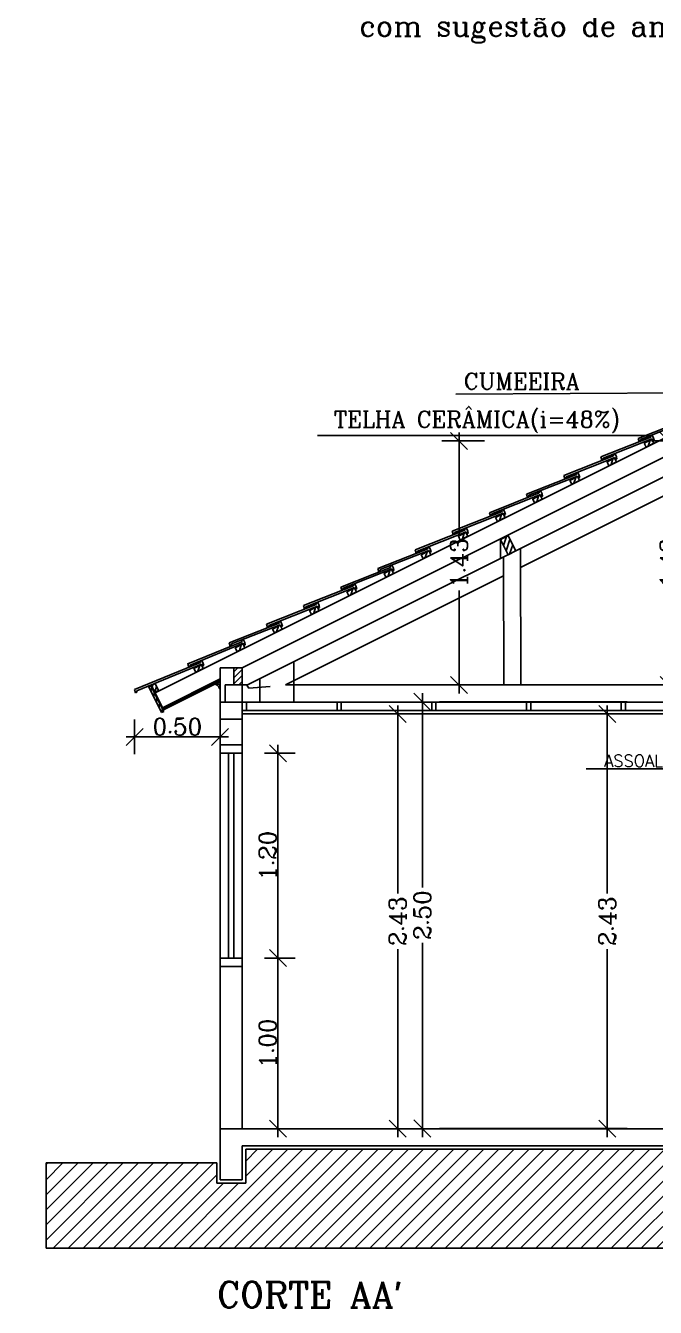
# Model space of a CAD drawing. Extents: x 98 to 558, y -86 to 6.
# Drawn here: x 121.52 to 125.21, y -58.71 to -51.2 of the extents above; entities that cross this region are included whole.
import ezdxf
from ezdxf.enums import TextEntityAlignment as Align

# ---------------------------------------------------------------- set-up
doc = ezdxf.new("R2010")
doc.units = 0
doc.header["$LTSCALE"] = 5
doc.linetypes.add('DASHED2', pattern=[0.375, 0.25, -0.125])
doc.layers.get('0').update_dxf_attribs({"linetype": 'CONTINUOUS'})
doc.layers.get('DEFPOINTS').update_dxf_attribs({"linetype": 'CONTINUOUS'})
for name, color, linetype in [('CONCRETO', 5, 'CONTINUOUS'), ('FORRO', 7, 'CONTINUOUS'), ('JANELA', 1, 'CONTINUOUS'), ('MADEIRAMENTO', 1, 'CONTINUOUS'), ('PAREDE', 7, 'CONTINUOUS'), ('TERRA', 7, 'CONTINUOUS'), ('TEXTO', 1, 'CONTINUOUS'), ('VISTAL', 30, 'CONTINUOUS'), ('VISTAP', 244, 'CONTINUOUS')]:
    doc.layers.add(name, color=color, linetype=linetype)
doc.styles.add('ROMANC', font='ROMANC.SHX')
doc.dimstyles.get("Standard").update_dxf_attribs({"dimtxt": 0.1, "dimasz": 0.1, "dimexe": 0.1, "dimexo": 1.4, "dimgap": 0.01, "dimtad": 0, "dimzin": 0, "dimtxsty": 'ROMANC', "dimblk1": 'OBLIQUE', "dimblk2": 'OBLIQUE', "dimsah": 1, "dimcen": 0.09, "dimdle": 0.05, "dimclrd": 30, "dimclre": 30, "dimclrt": 244, "dimazin": 3, "dimtfac": 1, "dimtofl": 0, "dimtmove": 0, "dimatfit": 3, "dimtolj": 1, "dimtzin": 0})

# ---------------------------------------------------------------- blocks, each defined once
blk = doc.blocks.new('*X1')
at = {"color": 0, "linetype": 'DASHED2'}
for p, q in [((144.7944, 79.1395), (144.7978, 79.143)), ((144.8082, 79.118), (144.8332, 79.143)), ((144.8436, 79.118), (144.8444, 79.1188))]:
    blk.add_line(p, q, dxfattribs=at)
blk = doc.blocks.new('*X4')
at = {"color": 0, "linetype": 'DASHED2'}
for p, q in [((142.805, 77.539), (142.8141, 77.5481)), ((142.805, 77.5037), (142.83, 77.5287))]:
    blk.add_line(p, q, dxfattribs=at)
blk = doc.blocks.new('*X3')
at = {"color": 0, "linetype": 'DASHED2'}
for p, q in [((142.7874, 77.5214), (142.8024, 77.5364)), ((142.7874, 77.486), (142.8024, 77.501)), ((142.7874, 77.4507), (142.8024, 77.4657)), ((142.7874, 77.4153), (142.8024, 77.4303)), ((142.7874, 77.38), (142.8024, 77.395))]:
    blk.add_line(p, q, dxfattribs=at)
blk = doc.blocks.new('*X2')
at = {"color": 0, "linetype": 'DASHED2'}
for p, q in [((146.4352, 78.9772), (146.4741, 79.0161)), ((146.4352, 79.0126), (146.4388, 79.0161)), ((146.4352, 78.9419), (146.4852, 78.9919)), ((146.4448, 78.9161), (146.4852, 78.9565)), ((146.4802, 78.9161), (146.4852, 78.9212))]:
    blk.add_line(p, q, dxfattribs=at)
blk = doc.blocks.new('*X48')
at = {"color": 0, "linetype": 'CONTINUOUS'}
for p, q in [((154.9515, -52.054), (154.9747, -52.0308)), ((154.9515, -52.0893), (155.0015, -52.0393)), ((154.9515, -52.1247), (155.0015, -52.0747)), ((154.9808, -52.1308), (155.0015, -52.11))]:
    blk.add_line(p, q, dxfattribs=at)
blk = doc.blocks.new('*X52')
at = {"color": 0, "linetype": 'CONTINUOUS'}
for p, q in [((153.964, -56.577), (154.544, -55.997)), ((154.0524, -56.577), (154.6324, -55.997)), ((154.1408, -56.577), (154.7208, -55.997)), ((154.2292, -56.577), (154.8092, -55.997)), ((154.2978, -56.1549), (154.4557, -55.997)), ((154.2978, -56.0665), (154.3673, -55.997)), ((154.3176, -56.577), (154.8976, -55.997)), ((154.406, -56.577), (154.986, -55.997)), ((154.4944, -56.577), (155.0744, -55.997)), ((154.5828, -56.577), (155.1628, -55.997)), ((154.6711, -56.577), (155.2511, -55.997)), ((154.7595, -56.577), (155.3395, -55.997)), ((154.8479, -56.577), (155.4279, -55.997)), ((154.9363, -56.577), (155.5163, -55.997)), ((155.0247, -56.577), (155.6047, -55.997)), ((155.1131, -56.577), (155.6931, -55.997)), ((155.2015, -56.577), (155.7815, -55.997)), ((155.2899, -56.577), (155.8699, -55.997)), ((155.3783, -56.577), (155.9583, -55.997)), ((155.4666, -56.577), (156.0466, -55.997)), ((155.555, -56.577), (156.135, -55.997)), ((155.6434, -56.577), (156.2234, -55.997)), ((155.7318, -56.577), (156.3118, -55.997)), ((155.8202, -56.577), (156.4002, -55.997)), ((155.9086, -56.577), (156.4886, -55.997)), ((155.997, -56.577), (156.577, -55.997)), ((156.0854, -56.577), (156.6654, -55.997)), ((156.1738, -56.577), (156.7538, -55.997)), ((156.2621, -56.577), (156.8421, -55.997)), ((156.3505, -56.577), (156.9305, -55.997)), ((156.4389, -56.577), (157.0189, -55.997)), ((156.8809, -56.577), (157.4609, -55.997)), ((156.9692, -56.577), (157.5492, -55.997)), ((157.0576, -56.577), (157.6376, -55.997)), ((157.146, -56.577), (157.726, -55.997)), ((157.2278, -56.1417), (157.3725, -55.997)), ((157.2278, -56.0533), (157.2841, -55.997)), ((157.2344, -56.577), (157.8144, -55.997)), ((157.3228, -56.577), (157.9028, -55.997)), ((157.4112, -56.577), (157.9912, -55.997)), ((157.8531, -56.577), (158.4331, -55.997)), ((157.9415, -56.577), (158.5215, -55.997)), ((158.0299, -56.577), (158.6099, -55.997)), ((158.1183, -56.577), (158.6983, -55.997)), ((158.1978, -56.0556), (158.2564, -55.997)), ((158.1978, -56.144), (158.3447, -55.997)), ((158.2067, -56.577), (158.7867, -55.997)), ((158.2951, -56.577), (158.8751, -55.997)), ((158.3835, -56.577), (158.9635, -55.997)), ((158.4718, -56.577), (159.0518, -55.997)), ((158.5602, -56.577), (159.1402, -55.997)), ((158.6486, -56.577), (159.2286, -55.997)), ((158.737, -56.577), (159.317, -55.997)), ((158.8254, -56.577), (159.4054, -55.997)), ((158.9138, -56.577), (159.4938, -55.997)), ((159.0022, -56.577), (159.5822, -55.997)), ((159.0906, -56.577), (159.6706, -55.997)), ((159.179, -56.577), (159.759, -55.997)), ((159.2673, -56.577), (159.8473, -55.997)), ((159.3557, -56.577), (159.9357, -55.997)), ((159.4441, -56.577), (159.9978, -56.0233)), ((153.1278, -56.5294), (153.5802, -56.077)), ((153.1278, -56.441), (153.4918, -56.077)), ((153.1278, -56.3526), (153.4034, -56.077)), ((153.1278, -56.2642), (153.315, -56.077)), ((153.1278, -56.1758), (153.2266, -56.077)), ((153.1278, -56.0874), (153.1382, -56.077)), ((153.1685, -56.577), (153.6685, -56.077)), ((153.2569, -56.577), (153.7569, -56.077)), ((153.3453, -56.577), (153.8453, -56.077)), ((153.4337, -56.577), (153.9337, -56.077)), ((153.5221, -56.577), (154.0221, -56.077)), ((153.6105, -56.577), (154.1105, -56.077)), ((156.5273, -56.577), (157.0578, -56.0465)), ((157.4996, -56.577), (158.0278, -56.0488)), ((160.5932, -56.577), (161.0932, -56.077)), ((160.6816, -56.577), (161.1816, -56.077)), ((160.7699, -56.577), (161.2699, -56.077)), ((160.8583, -56.577), (161.3583, -56.077)), ((160.9467, -56.577), (161.4467, -56.077)), ((160.9678, -56.114), (161.0048, -56.077)), ((161.0351, -56.577), (161.5351, -56.077)), ((161.1235, -56.577), (161.6235, -56.077)), ((153.6989, -56.577), (154.1278, -56.1481)), ((156.6157, -56.577), (157.0578, -56.1349)), ((157.588, -56.577), (158.0278, -56.1372)), ((159.5325, -56.577), (159.9978, -56.1117)), ((159.7977, -56.577), (160.2477, -56.127)), ((159.8861, -56.577), (160.3361, -56.127)), ((159.9745, -56.577), (160.4245, -56.127)), ((160.0628, -56.577), (160.5128, -56.127)), ((160.1512, -56.577), (160.6012, -56.127)), ((160.2396, -56.577), (160.6896, -56.127)), ((160.328, -56.577), (160.778, -56.127)), ((160.4164, -56.577), (160.8664, -56.127)), ((160.5048, -56.577), (160.9548, -56.127)), ((161.2119, -56.577), (161.6678, -56.1211)), ((153.7873, -56.577), (154.1673, -56.197)), ((153.8757, -56.577), (154.2557, -56.197)), ((156.7041, -56.577), (157.0841, -56.197)), ((156.7925, -56.577), (157.1725, -56.197)), ((157.6764, -56.577), (158.0564, -56.197)), ((157.7647, -56.577), (158.1447, -56.197)), ((159.6209, -56.577), (160.0009, -56.197)), ((159.7093, -56.577), (160.0893, -56.197)), ((161.3003, -56.577), (161.6678, -56.2095)), ((161.3887, -56.577), (161.6678, -56.2979)), ((161.4771, -56.577), (161.6678, -56.3863)), ((161.5654, -56.577), (161.6678, -56.4747)), ((161.6538, -56.577), (161.6678, -56.5631))]:
    blk.add_line(p, q, dxfattribs=at)
blk = doc.blocks.new('_OBLIQUE')
at = {"color": 0, "linetype": 'BYBLOCK'}
blk.add_line((-0.5, -0.5), (0.5, 0.5), dxfattribs=at)
blk = doc.blocks.new('*D54')
at = {"color": 30, "linetype": 'BYBLOCK'}
for p, q in [((122.9968, -56.6171), (122.9968, -57.7171)), ((122.9183, -56.6671), (123.0968, -56.6671)), ((122.9183, -57.6671), (123.0968, -57.6671))]:
    blk.add_line(p, q, dxfattribs=at)
at = {"layer": 'DEFPOINTS', "color": 0, "linetype": 'BYBLOCK'}
for p in [(121.5183, -56.6671), (121.5183, -57.6671), (122.9968, -57.6671)]:
    blk.add_point(p, dxfattribs=at)
at = {"color": 30, "linetype": 'BYBLOCK', "xscale": 0.1, "yscale": 0.1, "zscale": 0.1}
for p, rotation in [((122.9968, -56.6671), 90), ((122.9968, -57.6671), 270)]:
    blk.add_blockref('_OBLIQUE', p, dxfattribs=dict(at, rotation=rotation))
at = {"color": 244, "linetype": 'BYBLOCK', "insert": (122.9368, -57.1671), "char_height": 0.1, "attachment_point": 5, "rotation": 90, "style": 'ROMANC'}
blk.add_mtext('\\A1;1.00', dxfattribs=at)
blk = doc.blocks.new('*D55')
at = {"color": 30, "linetype": 'BYBLOCK'}
for p, q in [((122.9968, -55.4171), (122.9968, -56.7171)), ((122.9183, -55.4671), (123.0968, -55.4671)), ((122.9183, -56.6671), (123.0968, -56.6671))]:
    blk.add_line(p, q, dxfattribs=at)
at = {"layer": 'DEFPOINTS', "color": 0, "linetype": 'BYBLOCK'}
for p in [(121.5183, -55.4671), (121.5183, -56.6671), (122.9968, -56.6671)]:
    blk.add_point(p, dxfattribs=at)
at = {"color": 30, "linetype": 'BYBLOCK', "xscale": 0.1, "yscale": 0.1, "zscale": 0.1}
for p, rotation in [((122.9968, -55.4671), 90), ((122.9968, -56.6671), 270)]:
    blk.add_blockref('_OBLIQUE', p, dxfattribs=dict(at, rotation=rotation))
at = {"color": 244, "linetype": 'BYBLOCK', "insert": (122.9368, -56.0671), "char_height": 0.1, "attachment_point": 5, "rotation": 90, "style": 'ROMANC'}
blk.add_mtext('\\A1;1.20', dxfattribs=at)
blk = doc.blocks.new('*D59')
at = {"color": 30, "linetype": 'BYBLOCK'}
for p, q in [((122.1567, -55.2691), (122.1567, -55.472)), ((122.658, -55.3421), (122.658, -55.472)), ((122.1067, -55.372), (122.708, -55.372))]:
    blk.add_line(p, q, dxfattribs=at)
at = {"layer": 'DEFPOINTS', "color": 0, "linetype": 'BYBLOCK'}
for p in [(122.1567, -53.8691), (122.658, -53.9421), (122.658, -55.372)]:
    blk.add_point(p, dxfattribs=at)
at = {"color": 30, "linetype": 'BYBLOCK', "xscale": 0.1, "yscale": 0.1, "zscale": 0.1, "rotation": 180}
blk.add_blockref('_OBLIQUE', (122.1567, -55.372), dxfattribs=at)
at = {"color": 30, "linetype": 'BYBLOCK', "xscale": 0.1, "yscale": 0.1, "zscale": 0.1}
blk.add_blockref('_OBLIQUE', (122.658, -55.372), dxfattribs=at)
at = {"color": 244, "linetype": 'BYBLOCK', "insert": (122.4074, -55.312), "char_height": 0.1, "attachment_point": 5, "style": 'ROMANC'}
blk.add_mtext('\\A1;0.50', dxfattribs=at)
blk = doc.blocks.new('*D132')
at = {"color": 30, "linetype": 'BYBLOCK'}
for p, q in [((124.0579, -53.5875), (124.0579, -54.1899)), ((124.2077, -53.6375), (123.9579, -53.6375)), ((124.0579, -55.1171), (124.0579, -54.5147)), ((124.188, -55.0671), (123.9579, -55.0671)), ((123.6985, -55.1871), (123.6985, -56.2898)), ((124.9464, -55.2371), (123.7985, -55.2371)), ((123.6985, -57.7171), (123.6985, -56.6145)), ((124.9464, -57.6671), (123.7985, -57.6671))]:
    blk.add_line(p, q, dxfattribs=at)
at = {"layer": 'DEFPOINTS', "color": 0, "linetype": 'BYBLOCK'}
for p in [(125.6077, -53.6375), (124.0579, -55.0671), (125.588, -55.0671), (123.5464, -55.2371), (123.5464, -57.6671), (123.6985, -57.6671)]:
    blk.add_point(p, dxfattribs=at)
at = {"color": 30, "linetype": 'BYBLOCK', "xscale": 0.1, "yscale": 0.1, "zscale": 0.1}
for p, rotation in [((124.0579, -53.6375), 90), ((124.0579, -55.0671), 270), ((123.6985, -55.2371), 90), ((123.6985, -57.6671), 270)]:
    blk.add_blockref('_OBLIQUE', p, dxfattribs=dict(at, rotation=rotation))
at = {"color": 244, "linetype": 'BYBLOCK', "char_height": 0.1, "attachment_point": 5, "rotation": 90, "style": 'ROMANC'}
for s, insert in [('\\A1;1.43', (124.0579, -54.3523)), ('\\A1;2.43', (123.6985, -56.4521))]:
    blk.add_mtext(s, dxfattribs=dict(at, insert=insert))
blk = doc.blocks.new('*D134')
at = {"color": 30, "linetype": 'BYBLOCK'}
for p, q in [((123.898, -55.1171), (123.898, -56.2548)), ((125.0985, -55.1671), (123.998, -55.1671)), ((123.898, -57.7171), (123.898, -56.5795)), ((125.0985, -57.6671), (123.998, -57.6671))]:
    blk.add_line(p, q, dxfattribs=at)
at = {"layer": 'DEFPOINTS', "color": 0, "linetype": 'BYBLOCK'}
for p in [(123.6985, -55.1671), (123.898, -55.1671), (123.6985, -57.6671)]:
    blk.add_point(p, dxfattribs=at)
at = {"color": 30, "linetype": 'BYBLOCK', "xscale": 0.1, "yscale": 0.1, "zscale": 0.1}
for p, rotation in [((123.898, -55.1671), 90), ((123.898, -57.6671), 270)]:
    blk.add_blockref('_OBLIQUE', p, dxfattribs=dict(at, rotation=rotation))
at = {"color": 244, "linetype": 'BYBLOCK', "insert": (123.898, -56.4171), "char_height": 0.1, "attachment_point": 5, "rotation": 90, "style": 'ROMANC'}
blk.add_mtext('\\A1;2.50', dxfattribs=at)

msp = doc.modelspace()

# ---------------------------------------------------------------- linework, layer by layer
at = {"layer": 'CONCRETO', "color": 5, "linetype": 'CONTINUOUS'}
for p, q in [((122.658, -55.1671), (122.788, -55.1671)), ((122.658, -55.2671), (122.658, -55.1671)), ((122.788, -55.2671), (122.788, -55.1671)), ((122.658, -55.2671), (122.788, -55.2671)), ((122.658, -55.4171), (122.788, -55.4171)), ((122.658, -55.4171), (122.658, -55.4671)), ((122.788, -55.4171), (122.788, -55.4671)), ((122.658, -55.4671), (122.788, -55.4671)), ((122.658, -56.6671), (122.788, -56.6671)), ((122.658, -56.6671), (122.658, -56.7171)), ((122.788, -56.6671), (122.788, -56.7171)), ((122.658, -56.7171), (122.788, -56.7171)), ((122.658, -57.6671), (127.928, -57.6671)), ((122.658, -57.6671), (122.658, -57.9671)), ((122.658, -57.8171), (122.658, -57.9171)), ((122.788, -57.7671), (125.588, -57.7671)), ((122.788, -57.7671), (122.788, -57.9671)), ((122.658, -57.9671), (122.788, -57.9671))]:
    msp.add_line(p, q, dxfattribs=at)
at = {"layer": 'CONCRETO', "color": 30, "linetype": 'CONTINUOUS'}
for p, q in [((122.813, -55.2171), (122.813, -55.1671)), ((123.343, -55.2171), (123.343, -55.1671)), ((123.368, -55.2171), (123.368, -55.1671)), ((123.898, -55.2171), (123.898, -55.1671)), ((123.923, -55.2171), (123.923, -55.1671)), ((124.453, -55.2171), (124.453, -55.1671)), ((124.478, -55.2171), (124.478, -55.1671)), ((125.008, -55.2171), (125.008, -55.1671)), ((125.033, -55.2171), (125.033, -55.1671))]:
    msp.add_line(p, q, dxfattribs=at)
at = {"layer": 'FORRO', "color": 30, "linetype": 'CONTINUOUS'}
for p, q in [((122.738, -54.9671), (122.788, -54.9671)), ((122.688, -55.0671), (122.818, -55.0671)), ((123.0416, -55.0671), (125.588, -55.0671)), ((122.688, -55.1671), (125.588, -55.1671)), ((122.788, -55.1671), (125.588, -55.1671)), ((122.788, -55.2171), (125.588, -55.2171)), ((122.788, -55.2371), (125.588, -55.2371))]:
    msp.add_line(p, q, dxfattribs=at)
at = {"layer": 'PAREDE', "color": 7}
for p, q in [((122.738, -54.9671), (122.658, -54.9671)), ((122.658, -55.1671), (122.658, -54.9671)), ((122.788, -55.1671), (122.788, -55.0671))]:
    msp.add_line(p, q, dxfattribs=at)
at = {"layer": 'PAREDE', "color": 7, "linetype": 'CONTINUOUS'}
for p, q in [((122.658, -55.4171), (122.658, -55.2671)), ((122.788, -55.4171), (122.788, -55.2671)), ((122.658, -57.6671), (122.658, -56.7171)), ((122.788, -57.6671), (122.788, -56.7171))]:
    msp.add_line(p, q, dxfattribs=at)
at = {"layer": 'PAREDE', "color": 244, "linetype": 'CONTINUOUS'}
for p, q in [((122.658, -56.6671), (122.658, -55.4671)), ((122.788, -56.6671), (122.788, -55.4671))]:
    msp.add_line(p, q, dxfattribs=at)
at = {"layer": 'PAREDE', "color": 1, "linetype": 'CONTINUOUS'}
for p, q in [((122.708, -56.6671), (122.708, -55.4671)), ((122.738, -56.6671), (122.738, -55.4671))]:
    msp.add_line(p, q, dxfattribs=at)
at = {"layer": 'TERRA', "color": 30, "linetype": 'CONTINUOUS'}
for p, q in [((122.808, -57.7871), (125.568, -57.7871)), ((122.808, -57.7871), (122.808, -57.9871)), ((121.638, -57.8671), (122.638, -57.8671)), ((121.638, -57.8671), (121.638, -58.3671)), ((122.638, -57.8671), (122.638, -57.9871)), ((122.638, -57.9871), (122.808, -57.9871)), ((121.638, -58.3671), (130.178, -58.3671))]:
    msp.add_line(p, q, dxfattribs=at)
at = {"layer": 'TEXTO', "color": 30, "linetype": 'CONTINUOUS'}
for p, q in [((124.0392, -53.3627), (125.6136, -53.3544)), ((123.2286, -53.6058), (125.1722, -53.6058))]:
    msp.add_line(p, q, dxfattribs=at)
at = {"layer": 'VISTAL', "color": 30}
for p, q in [((122.2769, -55.1141), (125.6591, -53.423)), ((122.788, -54.9671), (125.6327, -53.5448)), ((122.818, -55.0671), (125.6077, -53.6723)), ((124.4187, -54.3786), (125.6077, -53.7841)), ((124.301, -54.215), (124.3014, -54.3268)), ((124.4183, -54.2679), (124.4209, -55.0671)), ((124.3185, -54.3182), (124.3209, -55.0671)), ((123.0416, -55.0671), (124.3188, -54.4286)), ((123.0907, -54.9297), (123.0907, -55.1679)), ((122.3202, -55.2007), (122.658, -55.0318)), ((122.8907, -55.0297), (122.8907, -55.1679))]:
    msp.add_line(p, q, dxfattribs=at)
at = {"layer": 'VISTAL', "color": 30, "linetype": 'DASHED2'}
msp.add_line((122.2769, -55.1141), (122.3202, -55.2007), dxfattribs=at)
at = {"layer": 'VISTAL', "color": 30, "linetype": 'DASHED2', "ltscale": 0.1}
for p, q in [((122.688, -55.0671), (122.688, -55.1671)), ((122.8263, -55.0868), (123.038, -55.0679))]:
    msp.add_line(p, q, dxfattribs=at)
at = {"layer": 'VISTAL', "linetype": 'CONTINUOUS'}
msp.add_line((126.2274, -55.5585), (124.8022, -55.5585), dxfattribs=at)
at = {"layer": 'VISTAP', "color": 30, "linetype": 'CONTINUOUS'}
for p, q in [((125.3996, -53.5069), (125.1071, -53.6225)), ((125.121, -53.6292), (125.4065, -53.5164)), ((125.1818, -53.6158), (124.8893, -53.7314)), ((124.9032, -53.7381), (125.1887, -53.6253)), ((124.9641, -53.7247), (124.6716, -53.8403)), ((124.6854, -53.847), (124.9709, -53.7342)), ((124.7463, -53.8335), (124.4538, -53.9492)), ((124.4676, -53.9559), (124.7531, -53.8431)), ((124.5285, -53.9424), (124.236, -54.0581)), ((124.2498, -54.0648), (124.5353, -53.952)), ((124.3107, -54.0513), (124.0182, -54.1669)), ((124.032, -54.1737), (124.3175, -54.0609)), ((124.0929, -54.1602), (123.8004, -54.2758)), ((123.8142, -54.2826), (124.0997, -54.1698)), ((123.8751, -54.2691), (123.5826, -54.3847)), ((123.5965, -54.3915), (123.8819, -54.2787)), ((123.6573, -54.378), (123.3648, -54.4936)), ((123.3787, -54.5004), (123.6641, -54.3875)), ((123.4395, -54.4869), (123.147, -54.6025)), ((123.1609, -54.6093), (123.4463, -54.4964)), ((123.2217, -54.5958), (122.9292, -54.7114)), ((122.9431, -54.7182), (123.2285, -54.6053)), ((123.0039, -54.7047), (122.7114, -54.8203)), ((122.7253, -54.8271), (123.0107, -54.7142)), ((122.7861, -54.8136), (122.4679, -54.9426)), ((122.4816, -54.9503), (122.7929, -54.8231)), ((122.5425, -54.9354), (122.1567, -55.0941)), ((122.1706, -55.1008), (122.5496, -54.9453))]:
    msp.add_line(p, q, dxfattribs=at)
at = {"layer": 'VISTAP', "color": 30, "linetype": 'DASHED2'}
for p, q in [((125.1899, -53.6044), (125.1805, -53.6077)), ((125.1805, -53.6077), (125.1818, -53.6158)), ((125.1984, -53.6214), (125.1899, -53.6044)), ((125.2011, -53.6336), (125.1984, -53.6214)), ((125.1071, -53.6225), (125.1129, -53.6413)), ((125.1129, -53.6413), (125.1205, -53.6382)), ((125.1205, -53.6382), (125.121, -53.6292)), ((125.1887, -53.6253), (125.1958, -53.6357)), ((125.1958, -53.6357), (125.2011, -53.6336)), ((124.8893, -53.7314), (124.8951, -53.7502)), ((124.8951, -53.7502), (124.9027, -53.7471)), ((124.9027, -53.7471), (124.9032, -53.7381)), ((124.9721, -53.7133), (124.9627, -53.7166)), ((124.9627, -53.7166), (124.9641, -53.7247)), ((124.9709, -53.7342), (124.978, -53.7446)), ((124.9806, -53.7303), (124.9721, -53.7133)), ((124.978, -53.7446), (124.9833, -53.7425)), ((124.9833, -53.7425), (124.9806, -53.7303)), ((124.6716, -53.8403), (124.6773, -53.8591)), ((124.7543, -53.8222), (124.7449, -53.8255)), ((124.7449, -53.8255), (124.7463, -53.8335)), ((124.7531, -53.8431), (124.7602, -53.8535)), ((124.7628, -53.8392), (124.7543, -53.8222)), ((124.7655, -53.8514), (124.7628, -53.8392)), ((124.6773, -53.8591), (124.6849, -53.856)), ((124.6849, -53.856), (124.6854, -53.847)), ((124.7602, -53.8535), (124.7655, -53.8514)), ((124.4538, -53.9492), (124.4595, -53.968)), ((124.4595, -53.968), (124.4671, -53.9649)), ((124.4671, -53.9649), (124.4676, -53.9559)), ((124.5365, -53.9311), (124.5271, -53.9344)), ((124.5271, -53.9344), (124.5285, -53.9424)), ((124.5353, -53.952), (124.5425, -53.9624)), ((124.545, -53.9481), (124.5365, -53.9311)), ((124.5425, -53.9624), (124.5477, -53.9603)), ((124.5477, -53.9603), (124.545, -53.9481)), ((124.236, -54.0581), (124.2417, -54.0769)), ((124.2493, -54.0738), (124.2498, -54.0648)), ((124.3187, -54.04), (124.3093, -54.0433)), ((124.3093, -54.0433), (124.3107, -54.0513)), ((124.3175, -54.0609), (124.3247, -54.0713)), ((124.3272, -54.057), (124.3187, -54.04)), ((124.3247, -54.0713), (124.3299, -54.0692)), ((124.3299, -54.0692), (124.3272, -54.057)), ((124.2417, -54.0769), (124.2493, -54.0738)), ((124.0182, -54.1669), (124.0239, -54.1858)), ((124.0239, -54.1858), (124.0315, -54.1827)), ((124.0315, -54.1827), (124.032, -54.1737)), ((124.1009, -54.1489), (124.0915, -54.1522)), ((124.0915, -54.1522), (124.0929, -54.1602)), ((124.0997, -54.1698), (124.1069, -54.1801)), ((124.1094, -54.1659), (124.1009, -54.1489)), ((124.1069, -54.1801), (124.1122, -54.1781)), ((124.1122, -54.1781), (124.1094, -54.1659)), ((124.301, -54.215), (124.3457, -54.1925)), ((123.8004, -54.2758), (123.8061, -54.2947)), ((123.8061, -54.2947), (123.8137, -54.2916)), ((123.8137, -54.2916), (123.8142, -54.2826)), ((123.8831, -54.2578), (123.8738, -54.2611)), ((123.8738, -54.2611), (123.8751, -54.2691)), ((123.8819, -54.2787), (123.8891, -54.289)), ((123.8916, -54.2748), (123.8831, -54.2578)), ((123.8891, -54.289), (123.8944, -54.287)), ((123.8944, -54.287), (123.8916, -54.2748)), ((124.346, -54.3043), (124.3907, -54.2818)), ((123.6653, -54.3667), (123.656, -54.37)), ((123.656, -54.37), (123.6573, -54.378)), ((123.6738, -54.3837), (123.6653, -54.3667)), ((123.5826, -54.3847), (123.5883, -54.4036)), ((123.5883, -54.4036), (123.5959, -54.4005)), ((123.5959, -54.4005), (123.5965, -54.3915)), ((123.6641, -54.3875), (123.6713, -54.3979)), ((123.6713, -54.3979), (123.6766, -54.3959)), ((123.6766, -54.3959), (123.6738, -54.3837)), ((123.3648, -54.4936), (123.3706, -54.5125)), ((123.3706, -54.5125), (123.3782, -54.5094)), ((123.3782, -54.5094), (123.3787, -54.5004)), ((123.4475, -54.4756), (123.4382, -54.4789)), ((123.4382, -54.4789), (123.4395, -54.4869)), ((123.4463, -54.4964), (123.4535, -54.5068)), ((123.456, -54.4926), (123.4475, -54.4756)), ((123.4535, -54.5068), (123.4588, -54.5047)), ((123.4588, -54.5047), (123.456, -54.4926)), ((123.2297, -54.5845), (123.2204, -54.5878)), ((123.2204, -54.5878), (123.2217, -54.5958)), ((123.2382, -54.6015), (123.2297, -54.5845)), ((123.147, -54.6025), (123.1528, -54.6214)), ((123.1528, -54.6214), (123.1604, -54.6183)), ((123.1604, -54.6183), (123.1609, -54.6093)), ((123.2285, -54.6053), (123.2357, -54.6157)), ((123.2357, -54.6157), (123.241, -54.6136)), ((123.241, -54.6136), (123.2382, -54.6015)), ((122.9292, -54.7114), (122.935, -54.7303)), ((122.935, -54.7303), (122.9426, -54.7272)), ((122.9426, -54.7272), (122.9431, -54.7182)), ((123.0119, -54.6934), (123.0026, -54.6967)), ((123.0026, -54.6967), (123.0039, -54.7047)), ((123.0107, -54.7142), (123.0179, -54.7246)), ((123.0204, -54.7104), (123.0119, -54.6934)), ((123.0179, -54.7246), (123.0232, -54.7225)), ((123.0232, -54.7225), (123.0204, -54.7104)), ((122.7114, -54.8203), (122.7172, -54.8392)), ((122.7941, -54.8023), (122.7848, -54.8056)), ((122.7848, -54.8056), (122.7861, -54.8136)), ((122.8026, -54.8193), (122.7941, -54.8023)), ((122.8054, -54.8314), (122.8026, -54.8193)), ((122.7172, -54.8392), (122.7248, -54.8361)), ((122.7248, -54.8361), (122.7253, -54.8271)), ((122.7929, -54.8231), (122.8001, -54.8335)), ((122.8001, -54.8335), (122.8054, -54.8314)), ((122.4678, -54.9421), (122.4735, -54.961)), ((122.4735, -54.961), (122.4811, -54.9579)), ((122.4811, -54.9579), (122.4816, -54.9489)), ((122.5505, -54.9241), (122.5412, -54.9274)), ((122.5412, -54.9274), (122.5425, -54.9354)), ((122.5493, -54.9449), (122.5565, -54.9553)), ((122.559, -54.9411), (122.5505, -54.9241)), ((122.5565, -54.9553), (122.5618, -54.9532)), ((122.5618, -54.9532), (122.559, -54.9411)), ((122.6546, -55.0492), (122.6503, -55.0402)), ((122.1567, -55.0941), (122.1625, -55.113)), ((122.1625, -55.113), (122.1701, -55.1099)), ((122.1701, -55.1099), (122.1706, -55.1008)), ((122.2528, -55.0719), (122.2394, -55.0786)), ((122.2394, -55.0786), (122.3147, -55.2293)), ((122.2528, -55.0719), (122.3282, -55.2226)), ((122.6319, -55.0621), (122.6319, -55.0671)), ((122.6319, -55.0621), (122.6569, -55.0621)), ((122.6569, -55.0871), (122.652, -55.0871)), ((122.6569, -55.0621), (122.6569, -55.0871)), ((122.3282, -55.2226), (122.3147, -55.2293)), ((122.322, -55.2043), (122.3265, -55.2132))]:
    msp.add_line(p, q, dxfattribs=at)
at = {"layer": 'VISTAP', "color": 30}
for p, q in [((122.738, -55.0671), (122.738, -54.9671)), ((122.788, -54.9671), (122.788, -55.0671)), ((122.322, -55.2043), (122.6503, -55.0402)), ((122.3265, -55.2132), (122.6546, -55.0492))]:
    msp.add_line(p, q, dxfattribs=at)
at = {"layer": 'VISTAP', "color": 30, "linetype": 'DASHED2', "ltscale": 0.1}
msp.add_line((122.8143, -55.0679), (122.8263, -55.0868), dxfattribs=at)
at = {"layer": 'VISTAP', "color": 30, "linetype": 'DASHED2'}
for points in [[(125.154, -53.6735), (125.1429, -53.6511), (125.1876, -53.6288), (125.1988, -53.6511)], [(124.9362, -53.7824), (124.9251, -53.76), (124.9698, -53.7376), (124.981, -53.76)], [(124.7185, -53.8913), (124.7073, -53.8689), (124.752, -53.8465), (124.7632, -53.8689)], [(124.5007, -54.0002), (124.4895, -53.9778), (124.5342, -53.9554), (124.5454, -53.9778)], [(124.2829, -54.1091), (124.2717, -54.0867), (124.3164, -54.0643), (124.3276, -54.0867)], [(124.0651, -54.218), (124.0539, -54.1956), (124.0986, -54.1732), (124.1098, -54.1956)], [(123.8473, -54.3269), (123.8361, -54.3045), (123.8808, -54.2821), (123.892, -54.3045)], [(123.6295, -54.4357), (123.6183, -54.4134), (123.663, -54.391), (123.6742, -54.4134)], [(123.4117, -54.5446), (123.4005, -54.5223), (123.4452, -54.4999), (123.4564, -54.5223)], [(123.1939, -54.6535), (123.1827, -54.6312), (123.2274, -54.6088), (123.2386, -54.6312)], [(122.9761, -54.7624), (122.9649, -54.7401), (123.0097, -54.7177), (123.0208, -54.7401)], [(122.7583, -54.8713), (122.7471, -54.849), (122.7919, -54.8266), (122.803, -54.849)], [(122.5147, -54.9931), (122.5035, -54.9708), (122.5482, -54.9484), (122.5594, -54.9708)], [(122.2974, -55.0993), (122.2751, -55.1105), (122.255, -55.0704), (122.2774, -55.0593)]]:
    msp.add_lwpolyline(points, close=True, dxfattribs=at)
at = {"layer": 'VISTAP', "color": 30}
for points in [[(124.346, -54.3043), (124.301, -54.215)], [(124.3457, -54.1925), (124.3907, -54.2818)]]:
    msp.add_lwpolyline(points, dxfattribs=at)
at = {"layer": 'VISTAP', "color": 30, "linetype": 'DASHED2'}
msp.add_arc((122.6319, -55.0871), 0.0201, 0, 90, dxfattribs=at)

# ---------------------------------------------------------------- block references
at = {"layer": 'MADEIRAMENTO', "color": 30, "linetype": 'CONTINUOUS'}
msp.add_blockref('*X48', (-32.2135, -2.9364), dxfattribs=at)
at = {"layer": 'TERRA', "color": 30, "linetype": 'CONTINUOUS'}
msp.add_blockref('*X52', (-31.4897, -1.7901), dxfattribs=at)
at = {"layer": 'VISTAP', "color": 30, "linetype": 'DASHED2'}
for name, p, rotation in [('*X1', (31.0288, -189.1928), 26.56510000000002), ('*X1', (30.811, -189.3017), 26.56510000000002), ('*X1', (30.5932, -189.4106), 26.56510000000002), ('*X1', (30.3754, -189.5195), 26.56510000000002), ('*X1', (30.1576, -189.6284), 26.56510000000002), ('*X1', (29.9398, -189.7373), 26.56510000000002), ('*X2', (29.1082, -190.689), 26.75240583737191), ('*X1', (29.722, -189.8462), 26.56510000000002), ('*X1', (29.5042, -189.9551), 26.56510000000002), ('*X1', (29.2864, -190.064), 26.56510000000002), ('*X1', (29.0686, -190.1729), 26.56510000000002), ('*X1', (28.8508, -190.2818), 26.56510000000002), ('*X1', (28.633, -190.3907), 26.56510000000002), ('*X1', (28.3894, -190.5125), 26.56510000000002), ('*X3', (29.207, -188.296), 26.5651), ('*X4', (29.207, -188.296), 26.5651)]:
    msp.add_blockref(name, p, dxfattribs=dict(at, rotation=rotation))

# ---------------------------------------------------------------- texts
at = {"layer": 'TEXTO', "color": 5, "ltscale": 0.3, "style": 'ROMANC'}
for s, height, p in [('com sugestão de ampliação', 0.12, (123.4721, -51.2655)), ("CORTE AA'", 0.15, (122.6394, -58.714))]:
    msp.add_text(s, height=height, dxfattribs=at).set_placement(p)
at = {"layer": 'TEXTO', "color": 244, "linetype": 'CONTINUOUS', "style": 'ROMANC'}
for s, height, p in [('CUMEEIRA', 0.096, (124.4256, -53.2874)), ('TELHA CERÂMICA(i=48%)', 0.096, (124.1639, -53.5129)), ('ASSOALHO P/ CX.ÁGUA', 0.07, (125.4539, -55.5114))]:
    msp.add_text(s, height=height, dxfattribs=at).set_placement(p, align=Align.MIDDLE)

# ---------------------------------------------------------------- dimensions: what is measured, and where the dimension line sits
at = {"layer": 'JANELA', "color": 30, "linetype": 'CONTINUOUS'}
dim = msp.add_linear_dim(base=(123.6985, -57.6671), p1=(123.5464, -55.2371), p2=(123.5464, -57.6671), angle=90, dimstyle='STANDARD', dxfattribs=at)
dim.commit()
dim.dimension.update_dxf_attribs({"geometry": '*D132', "text_midpoint": (123.6985, -56.4521)})
for base, p1, p2, picture, middle, set_off in [((125.2858, -55.0671), (126.8357, -53.6375), (126.816, -55.0671), '*D132', (125.2858, -54.3523), (1.228, 0)), ((123.8438, -55.166), (123.6442, -57.666), (123.6442, -55.166), '*D134', (123.8438, -56.416), (-0.0543, 0.0012))]:
    dim = msp.add_linear_dim(base=base, p1=p1, p2=p2, angle=90, dimstyle='STANDARD', dxfattribs=at)
    dim.commit()
    dim.dimension.update_dxf_attribs({"geometry": picture, "text_midpoint": middle, "insert": set_off})
at = {"layer": 'TERRA', "color": 244, "linetype": 'CONTINUOUS'}
dim = msp.add_linear_dim(base=(122.658, -55.372), p1=(122.1567, -53.8691), p2=(122.658, -53.9421), dimstyle='STANDARD', override={"dimasz": 0.1, "dimexe": 0.1, "dimexo": 1.4, "dimtad": 1, "dimdle": 0.05}, dxfattribs=at)
dim.commit()
dim.dimension.update_dxf_attribs({"geometry": '*D59', "text_midpoint": (122.4074, -55.312)})
for base, p1, p2, picture, middle in [((122.9968, -56.6671), (121.5183, -55.4671), (121.5183, -56.6671), '*D55', (122.9368, -56.0671)), ((122.9968, -57.6671), (121.5183, -56.6671), (121.5183, -57.6671), '*D54', (122.9368, -57.1671))]:
    dim = msp.add_linear_dim(base=base, p1=p1, p2=p2, angle=90, dimstyle='STANDARD', override={"dimasz": 0.1, "dimexe": 0.1, "dimexo": 1.4, "dimtad": 1, "dimdle": 0.05}, dxfattribs=at)
    dim.commit()
    dim.dimension.update_dxf_attribs({"geometry": picture, "text_midpoint": middle})

doc.saveas('drawing.dxf')
